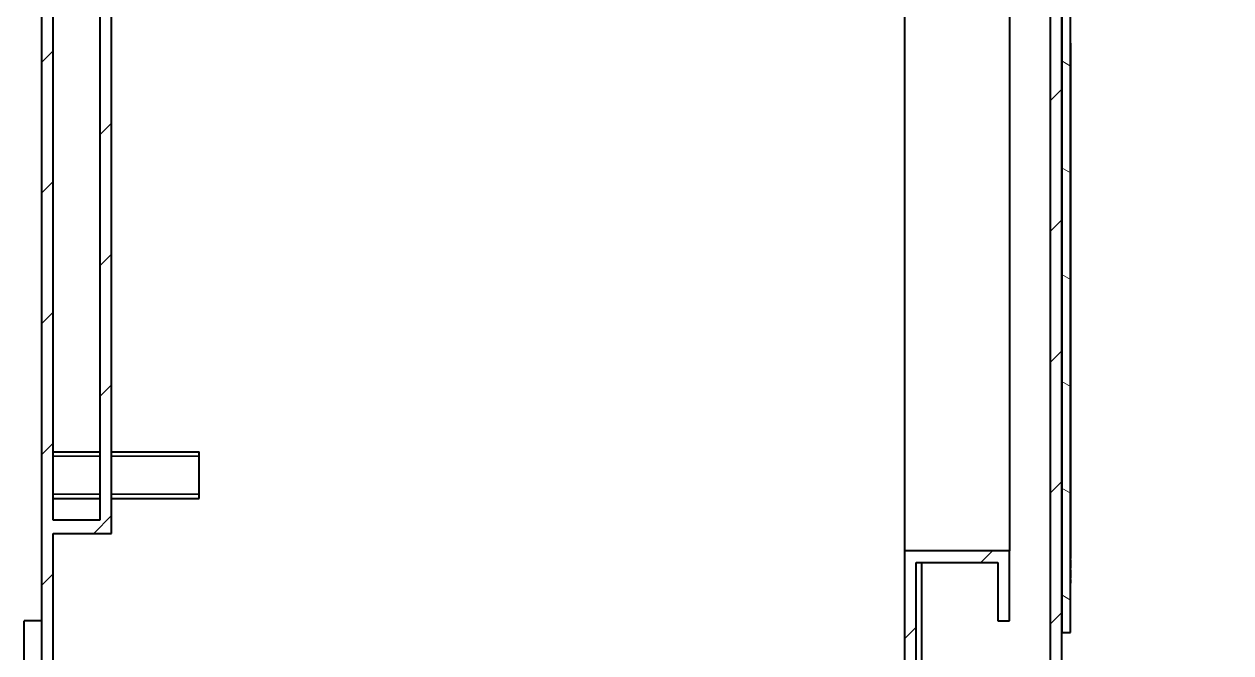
# Model space of a CAD drawing. Header units: millimetres. Extents: x 0 to 4205, y 0 to 2970.
# Drawn here: x 2761.5 to 2968.5, y 1024.3 to 1132.2 of the extents above; entities that cross this region are included whole.
import ezdxf

# ---------------------------------------------------------------- set-up
doc = ezdxf.new("R2010")
doc.units = ezdxf.units.MM
doc.header["$LTSCALE"] = 5
for name, color, linetype, lineweight in [('가시적인 것(ISO)', 3, 'Continuous', 40), ('가시적인 좁은 것(ISO)', 3, 'Continuous', 35), ('해치(ISO)', 7, 'Continuous', 18)]:
    doc.layers.add(name, color=color, linetype=linetype, lineweight=lineweight)

msp = doc.modelspace()

# ---------------------------------------------------------------- hatches: boundary and pattern name
at = {"layer": '해치(ISO)'}
h = msp.add_hatch(dxfattribs=at)
h.set_pattern_fill('ANSI31', color=256, scale=127, style=0)
h.set_pattern_definition([(45, (0, 0), (-11.22532, 11.22532), [])])
h.paths.add_polyline_path([(2834.516, 1434.762), (2832.016, 1434.762), (2828.766, 1434.762), (2828.766, 1433.762), (2827.974, 1433.762), (2827.974, 1428.762), (2831.016, 1428.762), (2831.016, 1432.762), (2832.516, 1432.762), (2832.516, 1397.762), (2912.516, 1397.762), (2912.516, 1372.762), (2930.516, 1372.762), (2930.516, 1384.762), (2928.516, 1384.762), (2928.516, 1374.762), (2914.516, 1374.762), (2914.516, 1399.762), (2834.516, 1399.762)])
h.paths.add_polyline_path([(2770.266, 1434.762), (2767.016, 1434.762), (2764.516, 1434.762), (2764.516, 1014.762), (2914.516, 1014.762), (2914.516, 1039.762), (2928.516, 1039.762), (2928.516, 1029.762), (2930.516, 1029.762), (2930.516, 1041.762), (2912.516, 1041.762), (2912.516, 1016.762), (2766.516, 1016.762), (2766.516, 1044.762), (2776.516, 1044.762), (2776.516, 1348.141), (2774.516, 1348.141), (2774.516, 1047.062), (2766.516, 1047.062), (2766.516, 1367.462), (2774.516, 1367.462), (2774.516, 1351.383), (2776.516, 1351.383), (2776.516, 1369.762), (2766.516, 1369.762), (2766.516, 1432.762), (2768.016, 1432.762), (2768.016, 1428.762), (2771.057, 1428.762), (2771.057, 1433.762), (2770.266, 1433.762)])
h.paths.add_polyline_path([(2779.516, 1434.762), (2776.766, 1434.762), (2776.766, 1433.762), (2775.974, 1433.762), (2775.974, 1428.762), (2779.016, 1428.762), (2779.016, 1432.762), (2779.516, 1432.762)])
h.paths.add_polyline_path([(2822.266, 1434.762), (2819.516, 1434.762), (2819.516, 1432.762), (2820.016, 1432.762), (2820.016, 1428.762), (2823.057, 1428.762), (2823.057, 1433.762), (2822.266, 1433.762)])
h.paths.add_polyline_path([(2923.516, 1014.762), (2923.516, 1016.762), (2915.516, 1016.762), (2915.516, 1014.762)])
h.paths.add_polyline_path([(2959.516, 1186.762), (2939.516, 1186.762), (2939.516, 1197.262), (2937.516, 1197.262), (2937.516, 1187.262), (2937.516, 1016.762), (2931.516, 1016.762), (2931.516, 1014.762), (2939.516, 1014.762), (2939.516, 1027.762), (2939.516, 1147.762), (2939.516, 1184.762), (2957.516, 1184.762), (2957.516, 1174.762), (2959.516, 1174.762)])
h.paths.add_polyline_path([(2915.516, 1397.762), (2937.516, 1397.762), (2937.516, 1337.262), (2937.516, 1327.262), (2939.516, 1327.262), (2939.516, 1337.762), (2959.516, 1337.762), (2959.516, 1349.762), (2957.516, 1349.762), (2957.516, 1339.762), (2939.516, 1339.762), (2939.516, 1399.762), (2915.516, 1399.762)])
h.paths.add_polyline_path([(2940.516, 1157.262), (2968.516, 1157.262), (2968.516, 1213.262), (2966.516, 1213.262), (2966.516, 1212.762), (2966.516, 1199.262), (2966.516, 1159.262), (2940.516, 1159.262)])
h.paths.add_polyline_path([(2968.516, 1367.262), (2940.516, 1367.262), (2940.516, 1365.262), (2966.516, 1365.262), (2966.516, 1325.262), (2966.516, 1311.762), (2966.516, 1311.262), (2968.516, 1311.262)])
h = msp.add_hatch(dxfattribs=at)
h.set_pattern_fill('ANSI31', color=256, scale=127, angle=105.00025, style=0)
h.set_pattern_definition([(150.00025, (0, 0), (-7.93744, -13.74819), [])])
h.paths.add_polyline_path([(2941.026, 1128.934), (2941.026, 1137.934), (2941.016, 1137.934), (2941.016, 1142.662), (2941.026, 1142.662), (2941.026, 1142.762), (2941.016, 1142.762), (2941.016, 1147.762), (2939.516, 1147.762), (2939.516, 1027.762), (2941.016, 1027.762), (2941.016, 1032.762), (2941.026, 1032.762), (2941.026, 1032.862), (2941.016, 1032.862), (2941.016, 1036.867), (2941.026, 1036.867), (2941.026, 1037.111), (2941.016, 1037.111), (2941.016, 1038.541), (2941.026, 1038.541), (2941.026, 1038.785), (2941.016, 1038.785), (2941.016, 1040.216), (2941.026, 1040.216), (2941.026, 1040.459), (2941.016, 1040.459), (2941.016, 1128.934)])

# ---------------------------------------------------------------- linework, layer by layer
at = {"layer": '가시적인 것(ISO)'}
for p, q in [((2764.516, 1434.762), (2764.516, 1014.762)), ((2766.516, 1047.062), (2766.516, 1367.462)), ((2774.516, 1348.141), (2774.516, 1047.062)), ((2776.516, 1044.762), (2776.516, 1348.141)), ((2912.516, 1214.762), (2912.516, 1041.762)), ((2937.516, 1197.262), (2937.516, 1016.762)), ((2939.516, 1014.762), (2939.516, 1184.762)), ((2930.516, 1159.991), (2930.516, 1041.762)), ((2939.516, 1147.762), (2939.516, 1027.762)), ((2941.026, 1128.934), (2941.026, 1137.934)), ((2941.016, 1040.459), (2941.016, 1128.934)), ((2941.016, 1128.934), (2941.026, 1128.934)), ((2941.016, 1128.814), (2941.026, 1128.814)), ((2941.026, 1128.814), (2941.026, 1124.375)), ((2941.016, 1124.375), (2941.026, 1124.375)), ((2941.026, 1124.375), (2941.026, 1122.561)), ((2941.016, 1122.561), (2941.026, 1122.561)), ((2941.016, 1122.449), (2941.026, 1122.449)), ((2941.026, 1122.449), (2941.026, 1117.375)), ((2941.016, 1117.375), (2941.026, 1117.375)), ((2941.016, 1117.263), (2941.026, 1117.263)), ((2941.026, 1117.263), (2941.026, 1112.059)), ((2941.016, 1112.059), (2941.026, 1112.059)), ((2941.026, 1112.059), (2941.026, 1109.277)), ((2941.016, 1109.277), (2941.026, 1109.277)), ((2941.026, 1109.277), (2941.026, 1106.011)), ((2941.016, 1106.011), (2941.026, 1106.011)), ((2941.026, 1106.011), (2941.026, 1104.958)), ((2941.016, 1104.958), (2941.026, 1104.958)), ((2941.016, 1104.686), (2941.026, 1104.686)), ((2941.016, 1104.44), (2941.026, 1104.44)), ((2941.026, 1104.958), (2941.026, 1104.686)), ((2941.026, 1104.686), (2941.026, 1104.44)), ((2941.026, 1104.44), (2941.026, 1101.658)), ((2941.016, 1101.658), (2941.026, 1101.658)), ((2941.016, 1101.414), (2941.026, 1101.414)), ((2941.026, 1101.658), (2941.026, 1101.414)), ((2941.026, 1101.414), (2941.026, 1101.023)), ((2941.016, 1101.023), (2941.026, 1101.023)), ((2941.016, 1100.752), (2941.026, 1100.752)), ((2941.026, 1101.023), (2941.026, 1100.752)), ((2941.026, 1100.752), (2941.026, 1098.498)), ((2941.016, 1098.498), (2941.026, 1098.498)), ((2941.016, 1098.226), (2941.026, 1098.226)), ((2941.016, 1097.98), (2941.026, 1097.98)), ((2941.026, 1098.498), (2941.026, 1098.226)), ((2941.026, 1098.226), (2941.026, 1097.98)), ((2941.026, 1097.98), (2941.026, 1095.198)), ((2941.016, 1095.198), (2941.026, 1095.198)), ((2941.026, 1095.198), (2941.026, 1094.954)), ((2941.016, 1094.954), (2941.026, 1094.954)), ((2941.016, 1094.564), (2941.026, 1094.564)), ((2941.016, 1094.292), (2941.026, 1094.292)), ((2941.026, 1094.954), (2941.026, 1094.564)), ((2941.026, 1094.564), (2941.026, 1094.292)), ((2941.026, 1094.292), (2941.026, 1091.866)), ((2941.016, 1091.866), (2941.026, 1091.866)), ((2941.026, 1091.866), (2941.026, 1089.084)), ((2941.016, 1089.084), (2941.026, 1089.084)), ((2941.026, 1089.084), (2941.026, 1085.58)), ((2941.016, 1085.58), (2941.026, 1085.58)), ((2941.026, 1085.58), (2941.026, 1082.797)), ((2941.016, 1082.797), (2941.026, 1082.797)), ((2941.026, 1082.797), (2941.026, 1079.452)), ((2941.016, 1079.452), (2941.026, 1079.452)), ((2941.026, 1079.452), (2941.026, 1076.663)), ((2941.016, 1076.663), (2941.026, 1076.663)), ((2941.026, 1076.663), (2941.026, 1072.705)), ((2941.016, 1072.705), (2941.026, 1072.705)), ((2941.026, 1072.705), (2941.026, 1069.916)), ((2941.016, 1069.916), (2941.026, 1069.916)), ((2941.016, 1068.29), (2941.026, 1068.29)), ((2941.026, 1069.916), (2941.026, 1068.29)), ((2941.026, 1068.29), (2941.026, 1065.957)), ((2941.016, 1065.957), (2941.026, 1065.957)), ((2941.016, 1065.823), (2941.026, 1065.823)), ((2941.016, 1065.55), (2941.026, 1065.55)), ((2941.016, 1065.27), (2941.026, 1065.27)), ((2941.016, 1065), (2941.026, 1065)), ((2941.016, 1064.863), (2941.026, 1064.863)), ((2941.016, 1064.733), (2941.026, 1064.733)), ((2941.016, 1064.474), (2941.026, 1064.474)), ((2941.016, 1064.341), (2941.026, 1064.341)), ((2941.016, 1064.222), (2941.026, 1064.222)), ((2941.026, 1065.957), (2941.026, 1065.823)), ((2941.026, 1065.823), (2941.026, 1065.55)), ((2941.026, 1065.55), (2941.026, 1065.27)), ((2941.026, 1065.27), (2941.026, 1065)), ((2941.026, 1065), (2941.026, 1064.863)), ((2941.026, 1064.863), (2941.026, 1064.733)), ((2941.026, 1064.733), (2941.026, 1064.474)), ((2941.026, 1064.474), (2941.026, 1064.341)), ((2941.026, 1064.341), (2941.026, 1064.222)), ((2941.026, 1064.222), (2941.026, 1063.971)), ((2941.016, 1063.971), (2941.026, 1063.971)), ((2941.016, 1063.62), (2941.026, 1063.62)), ((2941.016, 1063.304), (2941.026, 1063.304)), ((2941.016, 1063.169), (2941.026, 1063.169)), ((2941.016, 1062.003), (2941.026, 1062.003)), ((2941.026, 1063.971), (2941.026, 1063.62)), ((2941.026, 1063.62), (2941.026, 1063.304)), ((2941.026, 1063.304), (2941.026, 1063.169)), ((2941.026, 1063.169), (2941.026, 1062.003)), ((2941.026, 1062.003), (2941.026, 1055.716)), ((2766.516, 1058.762), (2774.516, 1058.762)), ((2776.516, 1058.762), (2791.516, 1058.762)), ((2791.516, 1050.762), (2791.516, 1058.762)), ((2941.016, 1055.716), (2941.026, 1055.716)), ((2941.026, 1055.716), (2941.026, 1047.494)), ((2766.516, 1050.762), (2774.516, 1050.762)), ((2776.516, 1050.762), (2791.516, 1050.762)), ((2941.016, 1047.494), (2941.026, 1047.494)), ((2941.026, 1047.494), (2941.026, 1043.902)), ((2774.516, 1047.062), (2766.516, 1047.062)), ((2766.516, 1016.762), (2766.516, 1044.762)), ((2766.516, 1044.762), (2776.516, 1044.762)), ((2941.016, 1043.902), (2941.026, 1043.902)), ((2941.026, 1043.902), (2941.026, 1040.459)), ((2912.516, 1041.762), (2912.516, 1016.762)), ((2930.516, 1041.762), (2912.516, 1041.762)), ((2930.516, 1029.762), (2930.516, 1041.762)), ((2914.516, 1014.762), (2914.516, 1039.762)), ((2914.516, 1039.762), (2928.516, 1039.762)), ((2915.516, 1016.762), (2915.516, 1039.762)), ((2928.516, 1039.762), (2928.516, 1029.762)), ((2941.026, 1040.459), (2941.016, 1040.459)), ((2941.016, 1038.785), (2941.016, 1040.216)), ((2941.016, 1040.216), (2941.026, 1040.216)), ((2941.016, 1040.052), (2941.026, 1040.052)), ((2941.016, 1039.741), (2941.026, 1039.741)), ((2941.016, 1039.26), (2941.026, 1039.26)), ((2941.026, 1040.216), (2941.026, 1040.459)), ((2941.026, 1040.216), (2941.026, 1040.052)), ((2941.026, 1040.052), (2941.026, 1039.741)), ((2941.026, 1039.741), (2941.026, 1039.26)), ((2941.026, 1039.26), (2941.026, 1038.949)), ((2941.016, 1038.949), (2941.026, 1038.949)), ((2941.026, 1038.785), (2941.016, 1038.785)), ((2941.016, 1037.111), (2941.016, 1038.541)), ((2941.016, 1038.541), (2941.026, 1038.541)), ((2941.016, 1038.378), (2941.026, 1038.378)), ((2941.016, 1038.067), (2941.026, 1038.067)), ((2941.016, 1037.586), (2941.026, 1037.586)), ((2941.016, 1037.275), (2941.026, 1037.275)), ((2941.026, 1037.111), (2941.016, 1037.111)), ((2941.026, 1038.949), (2941.026, 1038.785)), ((2941.026, 1038.541), (2941.026, 1038.785)), ((2941.026, 1038.541), (2941.026, 1038.378)), ((2941.026, 1038.378), (2941.026, 1038.067)), ((2941.026, 1038.067), (2941.026, 1037.586)), ((2941.026, 1037.586), (2941.026, 1037.275)), ((2941.026, 1037.275), (2941.026, 1037.111)), ((2941.026, 1036.867), (2941.026, 1037.111)), ((2941.016, 1032.862), (2941.016, 1036.867)), ((2941.016, 1036.867), (2941.026, 1036.867)), ((2941.016, 1036.242), (2941.026, 1036.242)), ((2941.026, 1036.867), (2941.026, 1036.242)), ((2941.026, 1032.862), (2941.026, 1036.242)), ((2941.026, 1032.862), (2941.016, 1032.862)), ((2941.016, 1027.762), (2941.016, 1032.762)), ((2941.016, 1032.762), (2941.026, 1032.762)), ((2941.026, 1032.762), (2941.026, 1032.862)), ((2764.516, 1029.762), (2761.516, 1029.762)), ((2761.516, 1020.762), (2761.516, 1029.762)), ((2928.516, 1029.762), (2930.516, 1029.762)), ((2939.516, 1027.762), (2941.016, 1027.762))]:
    msp.add_line(p, q, dxfattribs=at)
for points, knots in [([(2941.026, 1128.934), (2941.026, 1128.93), (2941.026, 1128.926), (2941.026, 1128.847), (2941.026, 1128.827), (2941.026, 1128.814)], [-0.061858597, -0.061858597, -0.061858597, -0.061858597, -0.058785647, -0.058785647, 0, 0, 0, 0]), ([(2941.026, 1122.561), (2941.026, 1122.554), (2941.026, 1122.545), (2941.026, 1122.491), (2941.026, 1122.47), (2941.026, 1122.449)], [-0.135456324, -0.135456324, -0.135456324, -0.135456324, -0.121289774, -0.121289774, -0.113994554, -0.113994554, -0.113994554, -0.113994554])]:
    msp.add_open_spline(points, degree=3, knots=knots, dxfattribs=at)
msp.add_open_spline([(2941.026, 1117.375), (2941.026, 1117.294), (2941.026, 1117.275), (2941.026, 1117.263)], degree=3, dxfattribs=at)
at = {"layer": '가시적인 좁은 것(ISO)'}
for p, q in [((2774.516, 1058.018), (2766.516, 1058.018)), ((2791.516, 1058.018), (2776.516, 1058.018)), ((2766.516, 1051.506), (2774.516, 1051.506)), ((2776.516, 1051.506), (2791.516, 1051.506))]:
    msp.add_line(p, q, dxfattribs=at)

doc.saveas('drawing.dxf')
